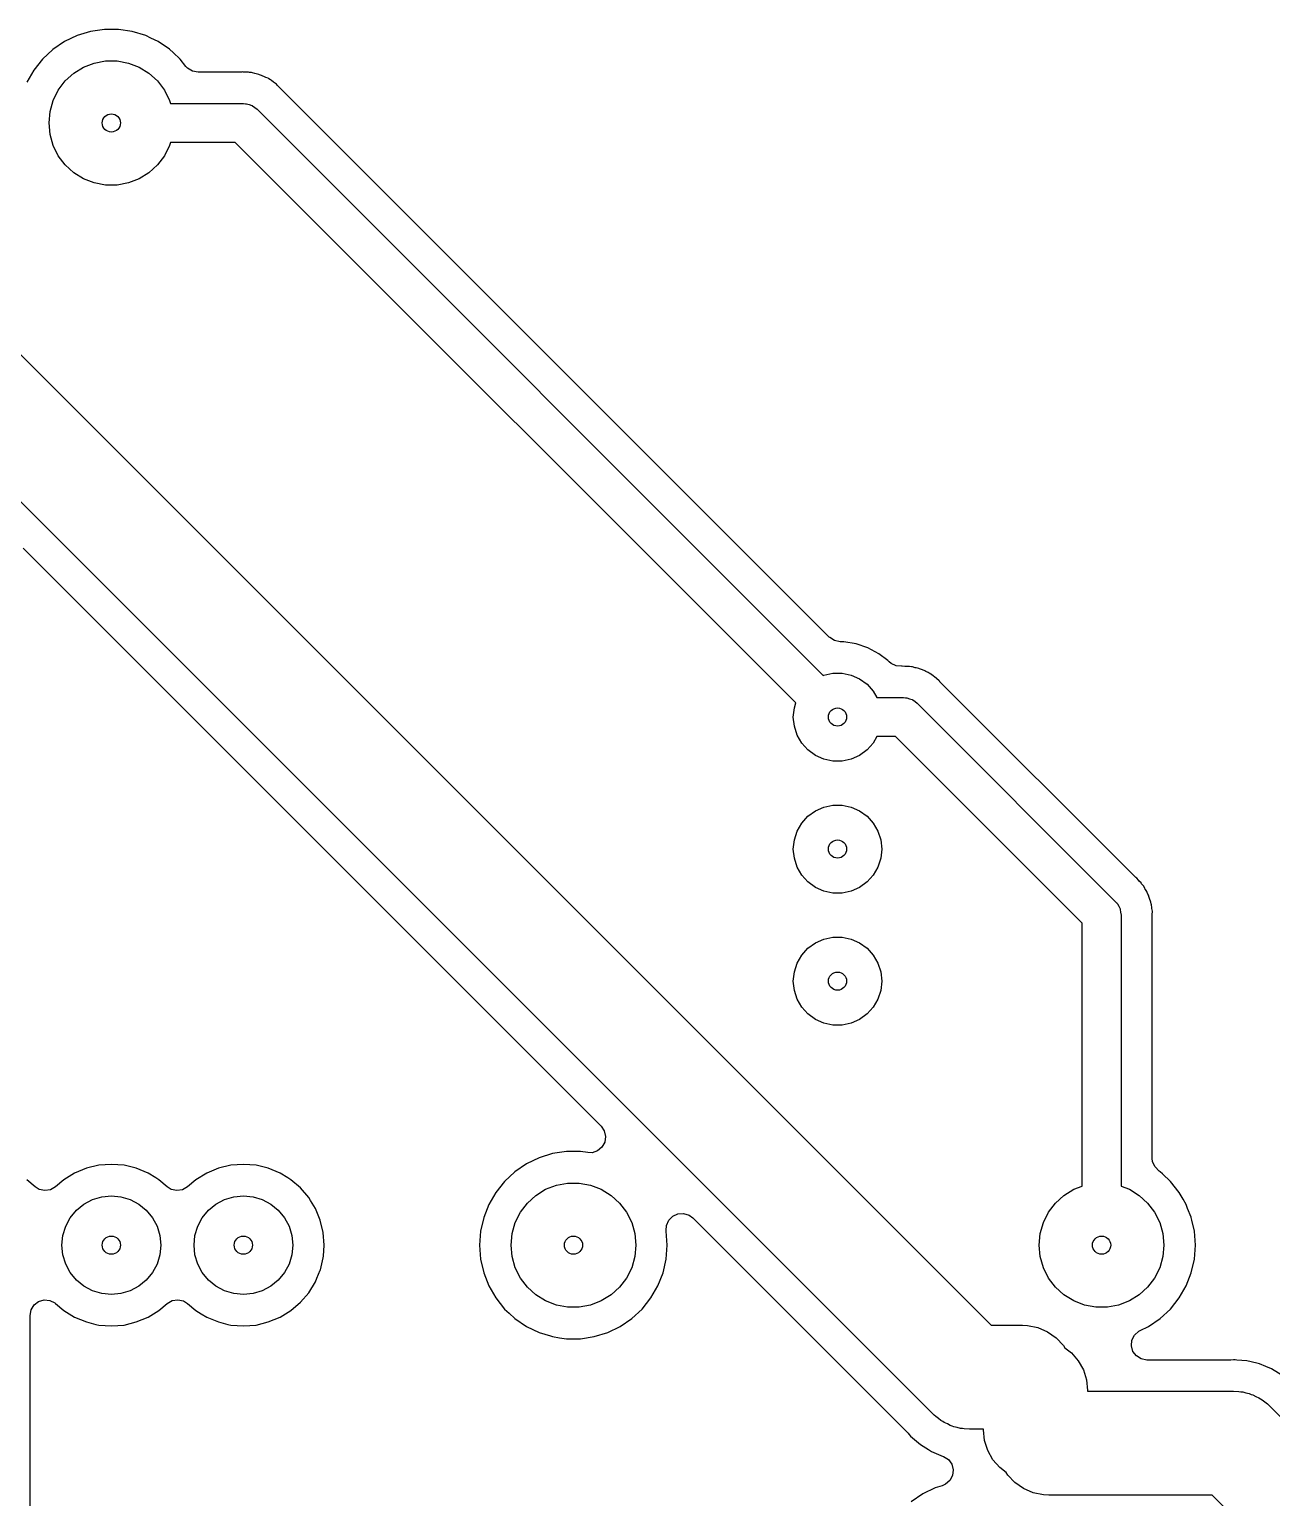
# Model space of a CAD drawing. Extents: x 0.79 to 9.84, y -6.5 to -0.79.
# Drawn here: x 5.925 to 6.866, y -2.579 to -1.467 of the extents above; entities that cross this region are included whole.
import ezdxf

# ---------------------------------------------------------------- set-up
doc = ezdxf.new("R2010")
doc.units = 0
doc.header["$MEASUREMENT"] = 0
doc.layers.add('BLACK', color=7, linetype='CONTINUOUS')

msp = doc.modelspace()

# ---------------------------------------------------------------- linework, layer by layer
at = {"layer": 'BLACK', "linetype": 'CONTINUOUS'}
for p, q in [((5.9821, -1.4665), (5.9716, -1.4681)), ((5.9927, -1.4665), (5.9821, -1.4665)), ((5.9821, -1.4665), (5.9821, -1.4665)), ((6.0032, -1.4681), (5.9927, -1.4665)), ((5.9927, -1.4665), (5.9927, -1.4665)), ((5.9519, -1.4758), (5.9431, -1.4818)), ((5.9614, -1.4712), (5.9519, -1.4758)), ((5.9519, -1.4758), (5.9519, -1.4758)), ((5.9716, -1.4681), (5.9614, -1.4712)), ((5.9614, -1.4712), (5.9614, -1.4712)), ((5.9716, -1.4681), (5.9716, -1.4681)), ((6.0134, -1.4712), (6.0032, -1.4681)), ((6.0032, -1.4681), (6.0032, -1.4681)), ((6.0172, -1.4731), (6.0134, -1.4712)), ((6.0134, -1.4712), (6.0134, -1.4712)), ((6.0134, -1.4712), (6.0134, -1.4712)), ((6.0134, -1.4712), (6.0134, -1.4712)), ((6.0229, -1.4758), (6.0172, -1.4731)), ((6.0315, -1.4816), (6.0229, -1.4758)), ((5.9353, -1.4891), (5.9287, -1.4974)), ((5.9431, -1.4818), (5.9353, -1.4891)), ((5.9431, -1.4818), (5.9431, -1.4818)), ((6.0317, -1.4818), (6.0315, -1.4816)), ((6.0341, -1.484), (6.0317, -1.4818)), ((6.0395, -1.4891), (6.0341, -1.484)), ((6.0439, -1.4946), (6.0395, -1.4891)), ((5.9287, -1.4974), (5.9234, -1.5066)), ((5.9525, -1.5056), (5.9589, -1.4997)), ((5.9589, -1.4997), (5.9663, -1.4951)), ((5.9663, -1.4951), (5.9745, -1.492)), ((5.9745, -1.492), (5.983, -1.4904)), ((5.983, -1.4904), (5.9918, -1.4904)), ((5.9918, -1.4904), (6.0003, -1.492)), ((6.0003, -1.492), (6.0085, -1.4951)), ((6.0085, -1.4951), (6.0159, -1.4997)), ((6.0159, -1.4997), (6.0223, -1.5056)), ((6.0452, -1.4959), (6.0439, -1.4946)), ((6.0489, -1.4982), (6.0452, -1.4959)), ((6.0531, -1.499), (6.0489, -1.4982)), ((6.0842, -1.499), (6.0531, -1.499)), ((6.0857, -1.4989), (6.0842, -1.499)), ((6.0861, -1.4989), (6.0857, -1.4989)), ((6.0864, -1.4988), (6.0861, -1.4989)), ((6.0872, -1.4989), (6.0864, -1.4988)), ((6.0864, -1.4988), (6.0864, -1.4988)), ((6.0884, -1.499), (6.0872, -1.4989)), ((6.0893, -1.499), (6.0884, -1.499)), ((6.0913, -1.499), (6.0893, -1.499)), ((6.092, -1.4991), (6.0913, -1.499)), ((6.0913, -1.499), (6.0913, -1.499)), ((6.0935, -1.4993), (6.092, -1.4991)), ((6.0942, -1.4994), (6.0935, -1.4993)), ((6.0961, -1.5), (6.0942, -1.4994)), ((6.0942, -1.4994), (6.0942, -1.4994)), ((6.097, -1.5002), (6.0961, -1.5)), ((6.099, -1.5006), (6.097, -1.5002)), ((6.0996, -1.5009), (6.099, -1.5006)), ((6.099, -1.5006), (6.099, -1.5006)), ((6.099, -1.5006), (6.099, -1.5006)), ((6.101, -1.5014), (6.0996, -1.5009)), ((6.1017, -1.5016), (6.101, -1.5014)), ((5.9472, -1.5125), (5.9525, -1.5056)), ((6.0223, -1.5056), (6.0276, -1.5125)), ((6.1035, -1.5025), (6.1017, -1.5016)), ((6.1017, -1.5016), (6.1017, -1.5016)), ((6.1043, -1.5029), (6.1035, -1.5025)), ((6.1061, -1.5036), (6.1043, -1.5029)), ((6.1067, -1.5041), (6.1061, -1.5036)), ((6.1061, -1.5036), (6.1061, -1.5036)), ((6.108, -1.5048), (6.1067, -1.5041)), ((6.1086, -1.5052), (6.108, -1.5048)), ((6.1102, -1.5064), (6.1086, -1.5052)), ((6.1086, -1.5052), (6.1086, -1.5052)), ((6.1109, -1.507), (6.1102, -1.5064)), ((6.1125, -1.5081), (6.1109, -1.507)), ((6.1133, -1.509), (6.1125, -1.5081)), ((6.1148, -1.5105), (6.1133, -1.509)), ((6.115, -1.5107), (6.1148, -1.5105)), ((6.5312, -1.9268), (6.115, -1.5107)), ((5.941, -1.5287), (5.9433, -1.5203)), ((5.9433, -1.5203), (5.9472, -1.5125)), ((6.0276, -1.5125), (6.0315, -1.5203)), ((6.0315, -1.5203), (6.0321, -1.5226)), ((6.0321, -1.5226), (6.0874, -1.5226)), ((6.0874, -1.5226), (6.0889, -1.5228)), ((6.0889, -1.5228), (6.0892, -1.5228)), ((6.0892, -1.5228), (6.0894, -1.5228)), ((6.0894, -1.5228), (6.0898, -1.5228)), ((6.0898, -1.5228), (6.0918, -1.5235)), ((6.0918, -1.5235), (6.0939, -1.5241)), ((5.9402, -1.5374), (5.941, -1.5287)), ((6.0939, -1.5241), (6.0941, -1.5243)), ((6.0941, -1.5243), (6.0944, -1.5244)), ((6.0944, -1.5244), (6.0961, -1.5257)), ((6.0961, -1.5257), (6.0978, -1.527)), ((6.0978, -1.527), (6.5266, -1.9558)), ((5.941, -1.5461), (5.9402, -1.5374)), ((5.9433, -1.5545), (5.941, -1.5461)), ((5.9472, -1.5623), (5.9433, -1.5545)), ((6.0315, -1.5545), (6.0276, -1.5623)), ((6.0321, -1.5522), (6.0315, -1.5545)), ((6.0813, -1.5522), (6.0321, -1.5522)), ((6.5059, -1.9767), (6.0813, -1.5522)), ((5.9525, -1.5692), (5.9472, -1.5623)), ((6.0276, -1.5623), (6.0223, -1.5692)), ((5.9589, -1.5751), (5.9525, -1.5692)), ((5.9663, -1.5797), (5.9589, -1.5751)), ((6.0159, -1.5751), (6.0085, -1.5797)), ((6.0223, -1.5692), (6.0159, -1.5751)), ((5.9745, -1.5828), (5.9663, -1.5797)), ((5.983, -1.5844), (5.9745, -1.5828)), ((5.9918, -1.5844), (5.983, -1.5844)), ((6.0003, -1.5828), (5.9918, -1.5844)), ((6.0085, -1.5797), (6.0003, -1.5828)), ((5.8768, -1.6711), (6.6537, -2.448)), ((6.6096, -2.5152), (5.8768, -1.7824)), ((5.9205, -1.8596), (6.3583, -2.2974)), ((6.5316, -1.9272), (6.5312, -1.9268)), ((6.5352, -1.9295), (6.5316, -1.9272)), ((6.5395, -1.9303), (6.5352, -1.9295)), ((6.5421, -1.9303), (6.5395, -1.9303)), ((6.5515, -1.9319), (6.5421, -1.9303)), ((6.5421, -1.9303), (6.5421, -1.9303)), ((6.5604, -1.9349), (6.5515, -1.9319)), ((6.5687, -1.9394), (6.5604, -1.9349)), ((6.5754, -1.9446), (6.5687, -1.9394)), ((6.5687, -1.9394), (6.5687, -1.9394)), ((6.5762, -1.9452), (6.5754, -1.9446)), ((6.5766, -1.9456), (6.5762, -1.9452)), ((6.5762, -1.9452), (6.5762, -1.9452)), ((6.578, -1.9468), (6.5766, -1.9456)), ((6.5766, -1.9456), (6.5766, -1.9456)), ((6.5266, -1.9558), (6.5271, -1.9556)), ((6.5271, -1.9556), (6.5339, -1.9541)), ((6.5339, -1.9541), (6.5409, -1.9541)), ((6.5409, -1.9541), (6.5477, -1.9556)), ((6.5477, -1.9556), (6.5541, -1.9584)), ((6.5819, -1.9486), (6.578, -1.9468)), ((6.5858, -1.9488), (6.5819, -1.9486)), ((6.586, -1.9488), (6.5858, -1.9488)), ((6.5858, -1.9488), (6.5858, -1.9488)), ((6.5863, -1.9488), (6.586, -1.9488)), ((6.5864, -1.9488), (6.5863, -1.9488)), ((6.5884, -1.949), (6.5864, -1.9488)), ((6.5864, -1.9488), (6.5864, -1.9488)), ((6.5893, -1.949), (6.5884, -1.949)), ((6.5913, -1.949), (6.5893, -1.949)), ((6.592, -1.9491), (6.5913, -1.949)), ((6.5913, -1.949), (6.5913, -1.949)), ((6.5935, -1.9493), (6.592, -1.9491)), ((6.5942, -1.9494), (6.5935, -1.9493)), ((6.5961, -1.95), (6.5942, -1.9494)), ((6.5942, -1.9494), (6.5942, -1.9494)), ((6.597, -1.9502), (6.5961, -1.95)), ((6.599, -1.9506), (6.597, -1.9502)), ((6.5996, -1.9509), (6.599, -1.9506)), ((6.599, -1.9506), (6.599, -1.9506)), ((6.599, -1.9506), (6.599, -1.9506)), ((6.601, -1.9514), (6.5996, -1.9509)), ((6.6017, -1.9516), (6.601, -1.9514)), ((6.6035, -1.9525), (6.6017, -1.9516)), ((6.6017, -1.9516), (6.6017, -1.9516)), ((6.6043, -1.9529), (6.6035, -1.9525)), ((6.6061, -1.9536), (6.6043, -1.9529)), ((6.6067, -1.9541), (6.6061, -1.9536)), ((6.6061, -1.9536), (6.6061, -1.9536)), ((6.608, -1.9548), (6.6067, -1.9541)), ((6.6086, -1.9552), (6.608, -1.9548)), ((6.6102, -1.9564), (6.6086, -1.9552)), ((6.6086, -1.9552), (6.6086, -1.9552)), ((6.6109, -1.957), (6.6102, -1.9564)), ((6.6125, -1.9581), (6.6109, -1.957)), ((6.5541, -1.9584), (6.5598, -1.9625)), ((6.5598, -1.9625), (6.5645, -1.9677)), ((6.5645, -1.9677), (6.5673, -1.9726)), ((6.6144, -1.96), (6.6125, -1.9581)), ((6.6148, -1.9605), (6.6144, -1.96)), ((6.615, -1.9607), (6.6148, -1.9605)), ((6.7623, -2.108), (6.615, -1.9607)), ((6.5047, -1.9804), (6.5059, -1.9767)), ((6.5673, -1.9726), (6.5874, -1.9726)), ((6.5874, -1.9726), (6.5889, -1.9728)), ((6.5889, -1.9728), (6.5892, -1.9728)), ((6.5892, -1.9728), (6.5894, -1.9728)), ((6.5894, -1.9728), (6.5898, -1.9728)), ((6.5898, -1.9728), (6.5918, -1.9735)), ((6.5918, -1.9735), (6.5939, -1.9741)), ((6.5939, -1.9741), (6.5941, -1.9743)), ((6.5941, -1.9743), (6.5944, -1.9744)), ((6.5944, -1.9744), (6.5961, -1.9757)), ((6.5961, -1.9757), (6.5978, -1.977)), ((6.5978, -1.977), (6.7478, -2.127)), ((6.5039, -1.9874), (6.5047, -1.9804)), ((6.5047, -1.9944), (6.5039, -1.9874)), ((6.5068, -2.001), (6.5047, -1.9944)), ((6.5103, -2.0071), (6.5068, -2.001)), ((6.515, -2.0123), (6.5103, -2.0071)), ((6.5207, -2.0164), (6.515, -2.0123)), ((6.5598, -2.0123), (6.5541, -2.0164)), ((6.5645, -2.0071), (6.5598, -2.0123)), ((6.5673, -2.0022), (6.5645, -2.0071)), ((6.5813, -2.0022), (6.5673, -2.0022)), ((6.7226, -2.1435), (6.5813, -2.0022)), ((6.5271, -2.0192), (6.5207, -2.0164)), ((6.5339, -2.0207), (6.5271, -2.0192)), ((6.5409, -2.0207), (6.5339, -2.0207)), ((6.5477, -2.0192), (6.5409, -2.0207)), ((6.5541, -2.0164), (6.5477, -2.0192)), ((6.5207, -2.0584), (6.5271, -2.0556)), ((6.5271, -2.0556), (6.5339, -2.0541)), ((6.5339, -2.0541), (6.5409, -2.0541)), ((6.5409, -2.0541), (6.5477, -2.0556)), ((6.5477, -2.0556), (6.5541, -2.0584)), ((6.5068, -2.0738), (6.5103, -2.0677)), ((6.5103, -2.0677), (6.515, -2.0625)), ((6.515, -2.0625), (6.5207, -2.0584)), ((6.5541, -2.0584), (6.5598, -2.0625)), ((6.5598, -2.0625), (6.5645, -2.0677)), ((6.5645, -2.0677), (6.568, -2.0738)), ((6.5047, -2.0804), (6.5068, -2.0738)), ((6.568, -2.0738), (6.5701, -2.0804)), ((6.5039, -2.0874), (6.5047, -2.0804)), ((6.5047, -2.0944), (6.5039, -2.0874)), ((6.5701, -2.0804), (6.5709, -2.0874)), ((6.5709, -2.0874), (6.5701, -2.0944)), ((6.5068, -2.101), (6.5047, -2.0944)), ((6.5103, -2.1071), (6.5068, -2.101)), ((6.568, -2.101), (6.5645, -2.1071)), ((6.5701, -2.0944), (6.568, -2.101)), ((6.515, -2.1123), (6.5103, -2.1071)), ((6.5207, -2.1164), (6.515, -2.1123)), ((6.5598, -2.1123), (6.5541, -2.1164)), ((6.5645, -2.1071), (6.5598, -2.1123)), ((6.7634, -2.109), (6.7623, -2.108)), ((6.764, -2.1094), (6.7634, -2.109)), ((6.7653, -2.1109), (6.764, -2.1094)), ((6.764, -2.1094), (6.764, -2.1094)), ((6.7659, -2.1116), (6.7653, -2.1109)), ((6.7673, -2.113), (6.7659, -2.1116)), ((6.7677, -2.1136), (6.7673, -2.113)), ((6.7673, -2.113), (6.7673, -2.113)), ((6.5271, -2.1192), (6.5207, -2.1164)), ((6.5339, -2.1207), (6.5271, -2.1192)), ((6.5409, -2.1207), (6.5339, -2.1207)), ((6.5477, -2.1192), (6.5409, -2.1207)), ((6.5541, -2.1164), (6.5477, -2.1192)), ((6.7686, -2.1148), (6.7677, -2.1136)), ((6.7691, -2.1153), (6.7686, -2.1148)), ((6.7701, -2.1171), (6.7691, -2.1153)), ((6.7691, -2.1153), (6.7691, -2.1153)), ((6.7691, -2.1153), (6.7691, -2.1153)), ((6.7705, -2.1179), (6.7701, -2.1171)), ((6.7707, -2.1181), (6.7705, -2.1179)), ((6.7716, -2.1195), (6.7707, -2.1181)), ((6.7719, -2.1202), (6.7716, -2.1195)), ((6.7725, -2.1215), (6.7719, -2.1202)), ((6.7729, -2.1222), (6.7725, -2.1215)), ((6.7735, -2.1241), (6.7729, -2.1222)), ((6.7729, -2.1222), (6.7729, -2.1222)), ((6.7738, -2.1249), (6.7735, -2.1241)), ((6.7478, -2.127), (6.7488, -2.1281)), ((6.7488, -2.1281), (6.7491, -2.1283)), ((6.7491, -2.1283), (6.7491, -2.1285)), ((6.7491, -2.1285), (6.7494, -2.1288)), ((6.7494, -2.1288), (6.7504, -2.1307)), ((6.7504, -2.1307), (6.7514, -2.1326)), ((6.7514, -2.1326), (6.7514, -2.1329)), ((6.7514, -2.1329), (6.7516, -2.1332)), ((6.7516, -2.1332), (6.7518, -2.1353)), ((6.774, -2.1256), (6.7738, -2.1249)), ((6.7745, -2.1268), (6.774, -2.1256)), ((6.7746, -2.1275), (6.7745, -2.1268)), ((6.7745, -2.1268), (6.7745, -2.1268)), ((6.775, -2.1289), (6.7746, -2.1275)), ((6.7752, -2.1296), (6.775, -2.1289)), ((6.7754, -2.1316), (6.7752, -2.1296)), ((6.7755, -2.1325), (6.7754, -2.1316)), ((6.7754, -2.1316), (6.7754, -2.1316)), ((6.7759, -2.1345), (6.7755, -2.1325)), ((6.7758, -2.1373), (6.7759, -2.1345)), ((6.7226, -2.3427), (6.7226, -2.1435)), ((6.7518, -2.1353), (6.7522, -2.1374)), ((6.7522, -2.1374), (6.7522, -2.3427)), ((6.7758, -2.1377), (6.7758, -2.1373)), ((6.7758, -2.138), (6.7758, -2.1377)), ((6.7758, -2.3216), (6.7758, -2.138)), ((6.5207, -2.1584), (6.5271, -2.1556)), ((6.5271, -2.1556), (6.5339, -2.1541)), ((6.5339, -2.1541), (6.5409, -2.1541)), ((6.5409, -2.1541), (6.5477, -2.1556)), ((6.5477, -2.1556), (6.5541, -2.1584)), ((6.5068, -2.1738), (6.5103, -2.1677)), ((6.5103, -2.1677), (6.515, -2.1625)), ((6.515, -2.1625), (6.5207, -2.1584)), ((6.5541, -2.1584), (6.5598, -2.1625)), ((6.5598, -2.1625), (6.5645, -2.1677)), ((6.5645, -2.1677), (6.568, -2.1738)), ((6.5047, -2.1804), (6.5068, -2.1738)), ((6.568, -2.1738), (6.5701, -2.1804)), ((6.5039, -2.1874), (6.5047, -2.1804)), ((6.5047, -2.1944), (6.5039, -2.1874)), ((6.5701, -2.1804), (6.5709, -2.1874)), ((6.5709, -2.1874), (6.5701, -2.1944)), ((6.5068, -2.201), (6.5047, -2.1944)), ((6.5103, -2.2071), (6.5068, -2.201)), ((6.568, -2.201), (6.5645, -2.2071)), ((6.5701, -2.1944), (6.568, -2.201)), ((6.515, -2.2123), (6.5103, -2.2071)), ((6.5207, -2.2164), (6.515, -2.2123)), ((6.5598, -2.2123), (6.5541, -2.2164)), ((6.5645, -2.2071), (6.5598, -2.2123)), ((6.5271, -2.2192), (6.5207, -2.2164)), ((6.5339, -2.2207), (6.5271, -2.2192)), ((6.5409, -2.2207), (6.5339, -2.2207)), ((6.5477, -2.2192), (6.5409, -2.2207)), ((6.5541, -2.2164), (6.5477, -2.2192)), ((6.3583, -2.2974), (6.3607, -2.3009)), ((6.3607, -2.3009), (6.3617, -2.3052)), ((6.359, -2.3132), (6.3557, -2.316)), ((6.3611, -2.3094), (6.359, -2.3132)), ((6.3617, -2.3052), (6.3611, -2.3094)), ((6.3114, -2.3212), (6.3019, -2.3258)), ((6.3216, -2.3181), (6.3114, -2.3212)), ((6.3114, -2.3212), (6.3114, -2.3212)), ((6.3321, -2.3165), (6.3216, -2.3181)), ((6.3216, -2.3181), (6.3216, -2.3181)), ((6.3427, -2.3165), (6.3321, -2.3165)), ((6.3321, -2.3165), (6.3321, -2.3165)), ((6.3482, -2.3173), (6.3427, -2.3165)), ((6.3427, -2.3165), (6.3427, -2.3165)), ((6.3516, -2.3174), (6.3482, -2.3173)), ((6.3557, -2.316), (6.3516, -2.3174)), ((6.7761, -2.3243), (6.7758, -2.3216)), ((6.7779, -2.3282), (6.7761, -2.3243)), ((5.9596, -2.3328), (5.9514, -2.3379)), ((5.9685, -2.3292), (5.9596, -2.3328)), ((5.9778, -2.3269), (5.9685, -2.3292)), ((5.9685, -2.3292), (5.9685, -2.3292)), ((5.9874, -2.3262), (5.9778, -2.3269)), ((5.9778, -2.3269), (5.9778, -2.3269)), ((5.997, -2.3269), (5.9874, -2.3262)), ((5.9874, -2.3262), (5.9874, -2.3262)), ((6.0063, -2.3292), (5.997, -2.3269)), ((5.997, -2.3269), (5.997, -2.3269)), ((6.0152, -2.3328), (6.0063, -2.3292)), ((6.0211, -2.3364), (6.0152, -2.3328)), ((6.0596, -2.3328), (6.0514, -2.3379)), ((6.0685, -2.3292), (6.0596, -2.3328)), ((6.0778, -2.3269), (6.0685, -2.3292)), ((6.0685, -2.3292), (6.0685, -2.3292)), ((6.0874, -2.3262), (6.0778, -2.3269)), ((6.0778, -2.3269), (6.0778, -2.3269)), ((6.097, -2.3269), (6.0874, -2.3262)), ((6.0874, -2.3262), (6.0874, -2.3262)), ((6.1063, -2.3292), (6.097, -2.3269)), ((6.097, -2.3269), (6.097, -2.3269)), ((6.1152, -2.3328), (6.1063, -2.3292)), ((6.1211, -2.3364), (6.1152, -2.3328)), ((6.2931, -2.3318), (6.2853, -2.3391)), ((6.3019, -2.3258), (6.2931, -2.3318)), ((6.2931, -2.3318), (6.2931, -2.3318)), ((6.3019, -2.3258), (6.3019, -2.3258)), ((6.7809, -2.3313), (6.7779, -2.3282)), ((6.7817, -2.3318), (6.7809, -2.3313)), ((6.7835, -2.3335), (6.7817, -2.3318)), ((6.7817, -2.3318), (6.7817, -2.3318)), ((6.7895, -2.3391), (6.7835, -2.3335)), ((5.9298, -2.3433), (5.9234, -2.3379)), ((5.9328, -2.3452), (5.9298, -2.3433)), ((5.937, -2.3461), (5.9328, -2.3452)), ((5.9413, -2.3455), (5.937, -2.3461)), ((5.945, -2.3433), (5.9413, -2.3455)), ((5.9514, -2.3379), (5.945, -2.3433)), ((5.9514, -2.3379), (5.9514, -2.3379)), ((6.0234, -2.3379), (6.0211, -2.3364)), ((6.0298, -2.3433), (6.0234, -2.3379)), ((6.0234, -2.3379), (6.0234, -2.3379)), ((6.0234, -2.3379), (6.0234, -2.3379)), ((6.0328, -2.3452), (6.0298, -2.3433)), ((6.037, -2.3461), (6.0328, -2.3452)), ((6.0413, -2.3455), (6.037, -2.3461)), ((6.045, -2.3433), (6.0413, -2.3455)), ((6.0514, -2.3379), (6.045, -2.3433)), ((6.0514, -2.3379), (6.0514, -2.3379)), ((6.1234, -2.3379), (6.1211, -2.3364)), ((6.1307, -2.3441), (6.1234, -2.3379)), ((6.1369, -2.3514), (6.1307, -2.3441)), ((6.2853, -2.3391), (6.2787, -2.3474)), ((6.3089, -2.3497), (6.3163, -2.3451)), ((6.3163, -2.3451), (6.3245, -2.342)), ((6.3245, -2.342), (6.333, -2.3404)), ((6.333, -2.3404), (6.3418, -2.3404)), ((6.3418, -2.3404), (6.3503, -2.342)), ((6.3503, -2.342), (6.3585, -2.3451)), ((6.3585, -2.3451), (6.3659, -2.3497)), ((6.7089, -2.3497), (6.7163, -2.3451)), ((6.7163, -2.3451), (6.7226, -2.3427)), ((6.7522, -2.3427), (6.7585, -2.3451)), ((6.7585, -2.3451), (6.7659, -2.3497)), ((6.7961, -2.3474), (6.7895, -2.3391)), ((5.961, -2.361), (5.9666, -2.3563)), ((5.9666, -2.3563), (5.9731, -2.3528)), ((5.9731, -2.3528), (5.9801, -2.3507)), ((5.9801, -2.3507), (5.9874, -2.35)), ((5.9874, -2.35), (5.9947, -2.3507)), ((5.9947, -2.3507), (6.0017, -2.3528)), ((6.0017, -2.3528), (6.0082, -2.3563)), ((6.0082, -2.3563), (6.0138, -2.361)), ((6.061, -2.361), (6.0666, -2.3563)), ((6.0666, -2.3563), (6.0731, -2.3528)), ((6.0731, -2.3528), (6.0801, -2.3507)), ((6.0801, -2.3507), (6.0874, -2.35)), ((6.0874, -2.35), (6.0947, -2.3507)), ((6.0947, -2.3507), (6.1017, -2.3528)), ((6.1017, -2.3528), (6.1082, -2.3563)), ((6.1082, -2.3563), (6.1138, -2.361)), ((6.1383, -2.3536), (6.1369, -2.3514)), ((6.142, -2.3596), (6.1383, -2.3536)), ((6.2734, -2.3566), (6.2695, -2.3664)), ((6.2787, -2.3474), (6.2734, -2.3566)), ((6.2734, -2.3566), (6.2734, -2.3566)), ((6.2972, -2.3625), (6.3025, -2.3556)), ((6.3025, -2.3556), (6.3089, -2.3497)), ((6.3659, -2.3497), (6.3723, -2.3556)), ((6.3723, -2.3556), (6.3776, -2.3625)), ((6.6972, -2.3625), (6.7025, -2.3556)), ((6.7025, -2.3556), (6.7089, -2.3497)), ((6.7659, -2.3497), (6.7723, -2.3556)), ((6.7723, -2.3556), (6.7776, -2.3625)), ((6.7991, -2.3525), (6.7961, -2.3474)), ((6.7961, -2.3474), (6.7961, -2.3474)), ((6.7961, -2.3474), (6.7961, -2.3474)), ((6.8014, -2.3566), (6.7991, -2.3525)), ((6.8026, -2.3596), (6.8014, -2.3566)), ((6.8014, -2.3566), (6.8014, -2.3566)), ((5.9528, -2.3731), (5.9563, -2.3666)), ((5.9563, -2.3666), (5.961, -2.361)), ((6.0138, -2.361), (6.0185, -2.3666)), ((6.0185, -2.3666), (6.022, -2.3731)), ((6.0528, -2.3731), (6.0563, -2.3666)), ((6.0563, -2.3666), (6.061, -2.361)), ((6.1138, -2.361), (6.1185, -2.3666)), ((6.1185, -2.3666), (6.122, -2.3731)), ((6.1456, -2.3685), (6.142, -2.3596)), ((6.1479, -2.3778), (6.1456, -2.3685)), ((6.1456, -2.3685), (6.1456, -2.3685)), ((6.2695, -2.3664), (6.2671, -2.3768)), ((6.2933, -2.3703), (6.2972, -2.3625)), ((6.3776, -2.3625), (6.3815, -2.3703)), ((6.4079, -2.3725), (6.4096, -2.3686)), ((6.4096, -2.3686), (6.4126, -2.3655)), ((6.4126, -2.3655), (6.4165, -2.3637)), ((6.4165, -2.3637), (6.4208, -2.3634)), ((6.4208, -2.3634), (6.425, -2.3648)), ((6.425, -2.3648), (6.4277, -2.3668)), ((6.4277, -2.3668), (6.5908, -2.5299)), ((6.6933, -2.3703), (6.6972, -2.3625)), ((6.7776, -2.3625), (6.7815, -2.3703)), ((6.8052, -2.3661), (6.8026, -2.3596)), ((6.8053, -2.3664), (6.8052, -2.3661)), ((6.8058, -2.3686), (6.8053, -2.3664)), ((6.8077, -2.3768), (6.8058, -2.3686)), ((5.9507, -2.3801), (5.9528, -2.3731)), ((6.022, -2.3731), (6.0241, -2.3801)), ((6.0507, -2.3801), (6.0528, -2.3731)), ((6.122, -2.3731), (6.1241, -2.3801)), ((6.1486, -2.3874), (6.1479, -2.3778)), ((6.1479, -2.3778), (6.1479, -2.3778)), ((6.2671, -2.3768), (6.2663, -2.3874)), ((6.2902, -2.3874), (6.291, -2.3787)), ((6.291, -2.3787), (6.2933, -2.3703)), ((6.3815, -2.3703), (6.3838, -2.3787)), ((6.3838, -2.3787), (6.3846, -2.3874)), ((6.4077, -2.3764), (6.4079, -2.3725)), ((6.4077, -2.3768), (6.4077, -2.3764)), ((6.4077, -2.3764), (6.4077, -2.3764)), ((6.4085, -2.3874), (6.4077, -2.3768)), ((6.4077, -2.3768), (6.4077, -2.3768)), ((6.6902, -2.3874), (6.691, -2.3787)), ((6.691, -2.3787), (6.6933, -2.3703)), ((6.7815, -2.3703), (6.7838, -2.3787)), ((6.7838, -2.3787), (6.7846, -2.3874)), ((6.8085, -2.3874), (6.8077, -2.3768)), ((5.95, -2.3874), (5.9507, -2.3801)), ((5.9507, -2.3947), (5.95, -2.3874)), ((6.0241, -2.3801), (6.0248, -2.3874)), ((6.0248, -2.3874), (6.0241, -2.3947)), ((6.05, -2.3874), (6.0507, -2.3801)), ((6.0507, -2.3947), (6.05, -2.3874)), ((6.1241, -2.3801), (6.1248, -2.3874)), ((6.1248, -2.3874), (6.1241, -2.3947)), ((6.148, -2.3958), (6.1486, -2.3874)), ((6.1486, -2.3874), (6.1486, -2.3874)), ((6.2663, -2.3874), (6.2671, -2.398)), ((6.291, -2.3961), (6.2902, -2.3874)), ((6.3846, -2.3874), (6.3838, -2.3961)), ((6.4077, -2.398), (6.4085, -2.3874)), ((6.691, -2.3961), (6.6902, -2.3874)), ((6.7846, -2.3874), (6.7838, -2.3961)), ((6.8077, -2.398), (6.8085, -2.3874)), ((5.9528, -2.4017), (5.9507, -2.3947)), ((5.9563, -2.4082), (5.9528, -2.4017)), ((6.022, -2.4017), (6.0185, -2.4082)), ((6.0241, -2.3947), (6.022, -2.4017)), ((6.0528, -2.4017), (6.0507, -2.3947)), ((6.0563, -2.4082), (6.0528, -2.4017)), ((6.122, -2.4017), (6.1185, -2.4082)), ((6.1241, -2.3947), (6.122, -2.4017)), ((6.1457, -2.4061), (6.1479, -2.397)), ((6.1479, -2.397), (6.148, -2.3958)), ((6.2671, -2.398), (6.2695, -2.4084)), ((6.2933, -2.4045), (6.291, -2.3961)), ((6.3838, -2.3961), (6.3815, -2.4045)), ((6.4053, -2.4084), (6.4077, -2.398)), ((6.6933, -2.4045), (6.691, -2.3961)), ((6.7838, -2.3961), (6.7815, -2.4045)), ((6.8053, -2.4084), (6.8077, -2.398)), ((5.961, -2.4138), (5.9563, -2.4082)), ((6.0185, -2.4082), (6.0138, -2.4138)), ((6.061, -2.4138), (6.0563, -2.4082)), ((6.1185, -2.4082), (6.1138, -2.4138)), ((6.142, -2.4152), (6.1431, -2.4125)), ((6.1431, -2.4125), (6.1456, -2.4063)), ((6.1456, -2.4063), (6.1457, -2.4061)), ((6.1456, -2.4063), (6.1456, -2.4063)), ((6.2695, -2.4084), (6.2734, -2.4182)), ((6.2972, -2.4123), (6.2933, -2.4045)), ((6.3025, -2.4192), (6.2972, -2.4123)), ((6.3776, -2.4123), (6.3723, -2.4192)), ((6.3815, -2.4045), (6.3776, -2.4123)), ((6.4014, -2.4182), (6.4053, -2.4084)), ((6.6972, -2.4123), (6.6933, -2.4045)), ((6.7025, -2.4192), (6.6972, -2.4123)), ((6.7776, -2.4123), (6.7723, -2.4192)), ((6.7815, -2.4045), (6.7776, -2.4123)), ((6.8014, -2.4182), (6.8053, -2.4084)), ((5.9666, -2.4185), (5.961, -2.4138)), ((5.9731, -2.422), (5.9666, -2.4185)), ((5.9801, -2.4241), (5.9731, -2.422)), ((5.9874, -2.4248), (5.9801, -2.4241)), ((5.9947, -2.4241), (5.9874, -2.4248)), ((6.0017, -2.422), (5.9947, -2.4241)), ((6.0082, -2.4185), (6.0017, -2.422)), ((6.0138, -2.4138), (6.0082, -2.4185)), ((6.0666, -2.4185), (6.061, -2.4138)), ((6.0731, -2.422), (6.0666, -2.4185)), ((6.0801, -2.4241), (6.0731, -2.422)), ((6.0874, -2.4248), (6.0801, -2.4241)), ((6.0947, -2.4241), (6.0874, -2.4248)), ((6.1017, -2.422), (6.0947, -2.4241)), ((6.1082, -2.4185), (6.1017, -2.422)), ((6.1138, -2.4138), (6.1082, -2.4185)), ((6.1307, -2.4307), (6.1369, -2.4234)), ((6.1369, -2.4234), (6.142, -2.4152)), ((6.2734, -2.4182), (6.2734, -2.4182)), ((6.2734, -2.4182), (6.2787, -2.4274)), ((6.3089, -2.4251), (6.3025, -2.4192)), ((6.3723, -2.4192), (6.3659, -2.4251)), ((6.3961, -2.4274), (6.4014, -2.4182)), ((6.7089, -2.4251), (6.7025, -2.4192)), ((6.7723, -2.4192), (6.7659, -2.4251)), ((6.7961, -2.4274), (6.8014, -2.4182)), ((5.9266, -2.4364), (5.9289, -2.4327)), ((5.9289, -2.4327), (5.9323, -2.4301)), ((5.9323, -2.4301), (5.9365, -2.4289)), ((5.9365, -2.4289), (5.9408, -2.4293)), ((5.9408, -2.4293), (5.9447, -2.4312)), ((5.9447, -2.4312), (5.9452, -2.4317)), ((5.9452, -2.4317), (5.9514, -2.4369)), ((6.0234, -2.4369), (6.0298, -2.4315)), ((6.0298, -2.4315), (6.0335, -2.4293)), ((6.0335, -2.4293), (6.0378, -2.4287)), ((6.0378, -2.4287), (6.042, -2.4296)), ((6.042, -2.4296), (6.045, -2.4315)), ((6.045, -2.4315), (6.0514, -2.4369)), ((6.1234, -2.4369), (6.1307, -2.4307)), ((6.2787, -2.4274), (6.2853, -2.4358)), ((6.3163, -2.4297), (6.3089, -2.4251)), ((6.3245, -2.4328), (6.3163, -2.4297)), ((6.333, -2.4344), (6.3245, -2.4328)), ((6.3418, -2.4344), (6.333, -2.4344)), ((6.3503, -2.4328), (6.3418, -2.4344)), ((6.3585, -2.4297), (6.3503, -2.4328)), ((6.3659, -2.4251), (6.3585, -2.4297)), ((6.3895, -2.4358), (6.3961, -2.4274)), ((6.7163, -2.4297), (6.7089, -2.4251)), ((6.7245, -2.4328), (6.7163, -2.4297)), ((6.733, -2.4344), (6.7245, -2.4328)), ((6.7418, -2.4344), (6.733, -2.4344)), ((6.7503, -2.4328), (6.7418, -2.4344)), ((6.7585, -2.4297), (6.7503, -2.4328)), ((6.7659, -2.4251), (6.7585, -2.4297)), ((6.7895, -2.4358), (6.7961, -2.4274)), ((5.9258, -2.4406), (5.9266, -2.4364)), ((5.9258, -2.6166), (5.9258, -2.4406)), ((5.9514, -2.4369), (5.9555, -2.4394)), ((5.9555, -2.4394), (5.9596, -2.442)), ((5.9596, -2.442), (5.9685, -2.4456)), ((5.9685, -2.4456), (5.9756, -2.4474)), ((5.997, -2.4479), (6.0063, -2.4456)), ((6.0063, -2.4456), (6.0152, -2.442)), ((6.0063, -2.4456), (6.0063, -2.4456)), ((6.0152, -2.442), (6.0234, -2.4369)), ((6.0234, -2.4369), (6.0234, -2.4369)), ((6.0234, -2.4369), (6.0234, -2.4369)), ((6.0514, -2.4369), (6.0514, -2.4369)), ((6.0514, -2.4369), (6.0514, -2.4369)), ((6.0514, -2.4369), (6.0555, -2.4394)), ((6.0555, -2.4394), (6.0596, -2.442)), ((6.0596, -2.442), (6.0685, -2.4456)), ((6.0685, -2.4456), (6.0756, -2.4474)), ((6.097, -2.4479), (6.1063, -2.4456)), ((6.1063, -2.4456), (6.1152, -2.442)), ((6.1063, -2.4456), (6.1063, -2.4456)), ((6.1152, -2.442), (6.1234, -2.4369)), ((6.2853, -2.4358), (6.2886, -2.4388)), ((6.2886, -2.4388), (6.2931, -2.443)), ((6.2931, -2.443), (6.2931, -2.443)), ((6.2931, -2.443), (6.3019, -2.449)), ((6.3729, -2.449), (6.3817, -2.443)), ((6.3817, -2.443), (6.3895, -2.4358)), ((6.7729, -2.449), (6.7817, -2.443)), ((6.7817, -2.443), (6.7895, -2.4358)), ((5.9756, -2.4474), (5.9778, -2.4479)), ((5.9778, -2.4479), (5.9778, -2.4479)), ((5.9778, -2.4479), (5.9778, -2.4479)), ((5.9778, -2.4479), (5.9874, -2.4486)), ((5.9874, -2.4486), (5.997, -2.4479)), ((5.9874, -2.4486), (5.9874, -2.4486)), ((5.9874, -2.4486), (5.9874, -2.4486)), ((5.997, -2.4479), (5.997, -2.4479)), ((5.997, -2.4479), (5.997, -2.4479)), ((6.0756, -2.4474), (6.0778, -2.4479)), ((6.0778, -2.4479), (6.0778, -2.4479)), ((6.0778, -2.4479), (6.0778, -2.4479)), ((6.0778, -2.4479), (6.0874, -2.4486)), ((6.0874, -2.4486), (6.097, -2.4479)), ((6.0874, -2.4486), (6.0874, -2.4486)), ((6.0874, -2.4486), (6.0874, -2.4486)), ((6.097, -2.4479), (6.097, -2.4479)), ((6.097, -2.4479), (6.097, -2.4479)), ((6.3019, -2.449), (6.3019, -2.449)), ((6.3019, -2.449), (6.3019, -2.449)), ((6.3019, -2.449), (6.3114, -2.4536)), ((6.3114, -2.4536), (6.3114, -2.4536)), ((6.3114, -2.4536), (6.3114, -2.4536)), ((6.3114, -2.4536), (6.3201, -2.4562)), ((6.3201, -2.4562), (6.3216, -2.4567)), ((6.3216, -2.4567), (6.3216, -2.4567)), ((6.3216, -2.4567), (6.3216, -2.4567)), ((6.3216, -2.4567), (6.3268, -2.4575)), ((6.3268, -2.4575), (6.3321, -2.4583)), ((6.3427, -2.4583), (6.3532, -2.4567)), ((6.3532, -2.4567), (6.3634, -2.4536)), ((6.3634, -2.4536), (6.3729, -2.449)), ((6.6537, -2.448), (6.6774, -2.448)), ((6.6774, -2.448), (6.6814, -2.4482)), ((6.6814, -2.4482), (6.6892, -2.4498)), ((6.6892, -2.4498), (6.6965, -2.453)), ((6.6965, -2.453), (6.703, -2.4575)), ((6.703, -2.4575), (6.7085, -2.4633)), ((6.7604, -2.4594), (6.7623, -2.4555)), ((6.7623, -2.4555), (6.7655, -2.4526)), ((6.7655, -2.4526), (6.7666, -2.452)), ((6.7666, -2.452), (6.7729, -2.449)), ((6.7729, -2.449), (6.7729, -2.449)), ((6.7729, -2.449), (6.7729, -2.449)), ((6.3321, -2.4583), (6.3321, -2.4583)), ((6.3321, -2.4583), (6.3321, -2.4583)), ((6.3321, -2.4583), (6.3427, -2.4583)), ((6.3427, -2.4583), (6.3427, -2.4583)), ((6.7085, -2.4633), (6.7096, -2.4651)), ((6.7096, -2.4651), (6.7145, -2.4689)), ((6.7145, -2.4689), (6.7197, -2.4749)), ((6.76, -2.4637), (6.7604, -2.4594)), ((6.7612, -2.4679), (6.76, -2.4637)), ((6.7638, -2.4713), (6.7612, -2.4679)), ((6.7197, -2.4749), (6.7236, -2.4819)), ((6.7675, -2.4736), (6.7638, -2.4713)), ((6.7717, -2.4744), (6.7675, -2.4736)), ((6.8345, -2.4744), (6.7717, -2.4744)), ((6.8354, -2.4744), (6.8345, -2.4744)), ((6.8374, -2.4742), (6.8354, -2.4744)), ((6.8386, -2.4743), (6.8374, -2.4742)), ((6.8374, -2.4742), (6.8374, -2.4742)), ((6.8399, -2.4744), (6.8386, -2.4743)), ((6.8473, -2.475), (6.8399, -2.4744)), ((6.8399, -2.4744), (6.8399, -2.4744)), ((6.8399, -2.4744), (6.8399, -2.4744)), ((6.8549, -2.4768), (6.8473, -2.475)), ((6.8473, -2.475), (6.8473, -2.475)), ((6.8473, -2.475), (6.8473, -2.475)), ((6.8473, -2.475), (6.8473, -2.475)), ((6.8569, -2.4773), (6.8549, -2.4768)), ((6.8617, -2.4793), (6.8569, -2.4773)), ((6.8661, -2.4811), (6.8617, -2.4793)), ((6.7236, -2.4819), (6.726, -2.4895)), ((6.726, -2.4895), (6.7268, -2.4974)), ((6.8746, -2.4863), (6.8661, -2.4811)), ((6.8661, -2.4811), (6.8661, -2.4811)), ((6.8661, -2.4811), (6.8661, -2.4811)), ((6.7268, -2.4974), (6.7268, -2.498)), ((6.7268, -2.498), (6.8374, -2.498)), ((6.8374, -2.498), (6.8414, -2.4982)), ((6.8414, -2.4982), (6.8429, -2.4985)), ((6.8429, -2.4985), (6.8443, -2.4986)), ((6.8443, -2.4986), (6.8467, -2.4993)), ((6.8467, -2.4993), (6.8492, -2.4998)), ((6.8492, -2.4998), (6.8506, -2.5004)), ((6.8506, -2.5004), (6.852, -2.5008)), ((6.852, -2.5008), (6.8542, -2.502)), ((6.8542, -2.502), (6.8565, -2.503)), ((6.8565, -2.503), (6.8577, -2.5038)), ((6.8577, -2.5038), (6.8591, -2.5045)), ((6.8591, -2.5045), (6.861, -2.5061)), ((6.861, -2.5061), (6.863, -2.5075)), ((6.863, -2.5075), (6.8641, -2.5086)), ((6.8641, -2.5086), (6.8652, -2.5096)), ((6.8652, -2.5096), (7.6152, -3.2596)), ((6.6107, -2.5162), (6.6096, -2.5152)), ((6.6118, -2.5173), (6.6107, -2.5162)), ((6.6138, -2.5187), (6.6118, -2.5173)), ((6.6157, -2.5203), (6.6138, -2.5187)), ((6.6171, -2.521), (6.6157, -2.5203)), ((6.6183, -2.5218), (6.6171, -2.521)), ((6.6206, -2.5228), (6.6183, -2.5218)), ((6.6228, -2.524), (6.6206, -2.5228)), ((6.6242, -2.5244), (6.6228, -2.524)), ((6.6256, -2.525), (6.6242, -2.5244)), ((6.5908, -2.5299), (6.5914, -2.5306)), ((6.5914, -2.5306), (6.5927, -2.5321)), ((6.5927, -2.5321), (6.5927, -2.5321)), ((6.5927, -2.5321), (6.6002, -2.5385)), ((6.6281, -2.5255), (6.6256, -2.525)), ((6.6305, -2.5262), (6.6281, -2.5255)), ((6.632, -2.5263), (6.6305, -2.5262)), ((6.6334, -2.5266), (6.632, -2.5263)), ((6.6374, -2.5268), (6.6334, -2.5266)), ((6.648, -2.5268), (6.6374, -2.5268)), ((6.648, -2.5274), (6.648, -2.5268)), ((6.6488, -2.5353), (6.648, -2.5274)), ((6.6512, -2.5429), (6.6488, -2.5353)), ((6.6002, -2.5385), (6.6002, -2.5385)), ((6.6002, -2.5385), (6.6002, -2.5385)), ((6.6002, -2.5385), (6.6064, -2.5423)), ((6.6064, -2.5423), (6.6087, -2.5437)), ((6.6087, -2.5437), (6.6175, -2.5474)), ((6.6551, -2.5499), (6.6512, -2.5429)), ((6.6175, -2.5474), (6.6178, -2.5475)), ((6.6178, -2.5475), (6.6214, -2.5498)), ((6.6214, -2.5498), (6.6239, -2.5533)), ((6.6239, -2.5533), (6.625, -2.5575)), ((6.625, -2.5575), (6.6245, -2.5618)), ((6.6603, -2.5559), (6.6551, -2.5499)), ((6.6652, -2.5597), (6.6603, -2.5559)), ((6.6192, -2.5685), (6.6167, -2.5696)), ((6.6225, -2.5657), (6.6192, -2.5685)), ((6.6245, -2.5618), (6.6225, -2.5657)), ((6.6663, -2.5615), (6.6652, -2.5597)), ((6.6718, -2.5673), (6.6663, -2.5615)), ((6.6783, -2.5718), (6.6718, -2.5673)), ((6.6019, -2.5758), (6.5931, -2.5818)), ((6.6114, -2.5712), (6.6019, -2.5758)), ((6.6019, -2.5758), (6.6019, -2.5758)), ((6.6167, -2.5696), (6.6114, -2.5712)), ((6.6114, -2.5712), (6.6114, -2.5712)), ((6.6856, -2.575), (6.6783, -2.5718)), ((6.6934, -2.5766), (6.6856, -2.575)), ((6.6974, -2.5768), (6.6934, -2.5766)), ((6.8211, -2.5768), (6.6974, -2.5768)), ((7.548, -3.3037), (6.8211, -2.5768))]:
    msp.add_line(p, q, dxfattribs=at)
at = {"layer": 'BLACK'}
for centre in [(5.9874, -1.5374), (6.5374, -1.9874), (6.5374, -2.0874), (6.5374, -2.1874), (5.9874, -2.3874), (6.0874, -2.3874), (6.3374, -2.3874), (6.7374, -2.3874)]:
    msp.add_circle(centre, 0.00689, dxfattribs=at)

doc.saveas('drawing.dxf')
